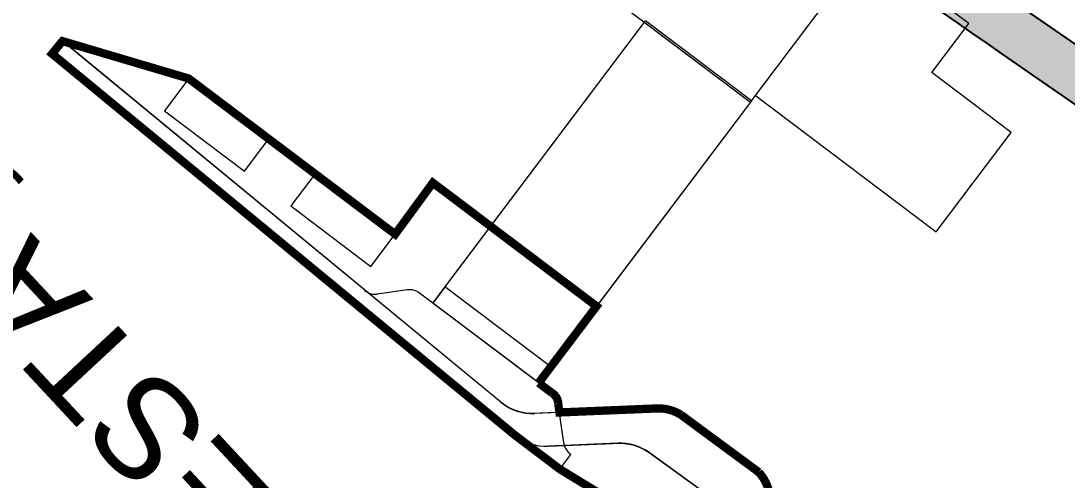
# Model space of a CAD drawing. Header units: metres. Extents: x 286532 to 329498, y 7396783 to 7466136.
# Drawn here: x 321298.6 to 321361.7, y 7403086.4 to 7403114.1 of the extents above; entities that cross this region are included whole.
import ezdxf

# ---------------------------------------------------------------- set-up
doc = ezdxf.new("R2010")
doc.units = ezdxf.units.M
doc.header["$LTSCALE"] = 10
doc.layers.get('0').update_dxf_attribs({"color": 255})
for name, color, linetype, lineweight in [('_  ARQ-AUX-001', 1, 'Continuous', 5), ('_AUX-PLATAFORMA EXISTENTE', 252, 'Continuous', 25), ('_TEXTO DESAP ESTAÇÕES', 50, 'Continuous', 0), ('ARQ-GEN', 1, 'Continuous', 5), ('ARQ-PIS-VIS', 1, 'Continuous', 5)]:
    doc.layers.add(name, color=color, linetype=linetype, lineweight=lineweight)
doc.layers.add('TEXTO', color=3, linetype='Continuous')
doc.styles.add('ARIAL', font='arial.ttf')

# ---------------------------------------------------------------- blocks, each defined once
blk = doc.blocks.new('ESTAÇÃO VILA CLARICE1 - ESTAÇÃO VILA CLARICE-2308461-IMPLANTAÇÃO VILA CLARICE')
at = {"layer": 'ARQ-GEN', "lineweight": 20}
for p, q in [((318.4371382292064, 500.6752179038962), (304.8969003839888, 498.9777248675108)), ((304.8969003839888, 498.9777248675108), (305.8298467109557, 491.5359770115969)), ((305.8298467109557, 491.5359770115969), (311.7832449956868, 492.2823340731704)), ((311.7832449956868, 492.2823340731704), (312.2430884074026, 488.6143430813193)), ((312.2430884074026, 488.6143430813193), (319.8299279678895, 489.5654790561315)), ((321.4230614963475, 476.857676177342), (301.2414527420472, 473.9980849164875)), ((301.2414527420472, 473.9980849164875), (302.2365954908115, 466.060220536846)), ((302.2365954908115, 466.060220536846), (322.4182042451123, 468.9198117977004))]:
    blk.add_line(p, q, dxfattribs=at)
blk = doc.blocks.new('estação_vila-clarice')
at = {"layer": '_AUX-PLATAFORMA EXISTENTE', "true_color": 0xa1a1a1}
h = blk.add_hatch(color=253, dxfattribs=at)
edge = h.paths.add_edge_path()
edge.add_arc((-337.7376336369198, -611.3182987207547), 701.4101742703558, 61.08047891714057, 61.80341794122034)
edge.add_arc((836.6687367792474, 1268.005655466579), 1516.947963212419, 234.9110509330616, 236.2399966365415, ccw=False)
edge.add_arc((963.4534298246726, 1310.952712160535), 1626.8935794366, 231.3460129177506, 232.12580583220262, ccw=False)
edge.add_arc((1689.856328085007, 1949.596163256094), 2584.842602776674, 226.8345085922357, 227.611385942715, ccw=False)
edge.add_arc((61.19676670420449, 222.4954836331308), 211.0463705909374, 215.8782103798924, 228.5694832359106, ccw=False)
edge.add_arc((20459.59774605482, 14976.65600613225), 25386.03426012247, 215.8115014855416, 215.8782103804673, ccw=False)
edge.add_arc((116.3874643881572, 298.4612752832472), 300.2692703749921, 215.5294376067457, 215.8115014824808, ccw=False)
edge.add_line((-127.9767890905496, 123.9684492032975), (-130.4182402573642, 122.2250857297331))
edge.add_arc((116.3874643885065, 298.4612752934918), 303.2692703816858, 215.5294376083099, 215.811501484142)
edge.add_arc((20459.59774533944, 14976.65600596555), 25389.03425944479, 215.811501486181, 215.8782103811073)
edge.add_arc((61.19676670851186, 222.4954836331308), 214.0463705942376, 215.8782103791235, 228.5572845334976)
edge.add_arc((1689.856328002294, 1949.596163269132), 2587.842602730096, 226.8355110617563, 227.6135510543865)
edge.add_arc((963.4534298434155, 1310.952712145634), 1629.893579436599, 231.3425741180338, 232.1283695256588)
edge.add_arc((836.6687367483974, 1268.005655460991), 1519.94796318986, 234.908301611099, 236.2454999710641)
edge.add_arc((-337.7376336419838, -611.3182987170294), 698.410174270343, 61.08047891663642, 61.81535738849749, ccw=False)
edge.add_line((0, 0), (1.450741896405816, 2.625899454578757))
at = {"layer": '_  ARQ-AUX-001'}
for p, q in [((-45.02034235798055, 16.36232508439571), (-23.30342473473866, 45.15008159540594)), ((-44.96692730521318, 16.43313161190599), (-23.2754809979233, 45.1871235659346)), ((-53.32311014039442, 22.62576988898218), (-45.02034235798055, 16.36232508439571)), ((-63.39818760060007, 5.284649925306439), (-51.35347413452109, 21.25101699866354)), ((-51.40688918693922, 21.18021046929061), (-45.02034235704923, 16.36232508346438)), ((-44.96692730521318, 16.43313161190599), (-51.35347413452109, 21.25101699866354)), ((-60.06426657293923, -1.734671437181532), (-86.48615571163828, 20.04986481647938)), ((-59.25016416009748, -3.701952870003879), (-87.12230367952725, 19.27829773444682)), ((-78.88954648602521, 17.78333396650851), (-80.35297917207936, 15.84342036675662)), ((-74.05972044618102, 14.13980814348906), (-78.88954648602521, 17.78333396650851)), ((-44.96692730521318, 16.43313161190599), (-57.01164077123394, 0.4667645385488868)), ((-80.35297917207936, 15.84342036675662), (-75.52315313223517, 12.19989454373717)), ((-75.52315313223517, 12.19989454373717), (-74.05972044618102, 14.13980814348906)), ((-71.27309651684482, 12.0376338288188), (-72.73652920289896, 10.09772022906691)), ((-66.44327047700062, 8.39410800486803), (-71.27309651684482, 12.0376338288188)), ((-72.73652920289896, 10.09772022906691), (-67.90670316305477, 6.454194406047463)), ((-67.90670316305477, 6.454194406047463), (-66.44327047700062, 8.39410800486803)), ((-63.39818760060007, 5.284649925306439), (-64.1801468480262, 4.248091570101678)), ((-57.0650558238849, 0.3959580110386014), (-63.45160265243612, 5.213843396864831)), ((-65.71252991491929, 5.037203487940133), (-67.52786712849047, 4.783049646764994)), ((-64.1801468487829, 4.248091568239033), (-64.97164284862811, 4.845180591568351)), ((-57.79360001871828, -0.5697938166558743), (-64.1801468480262, 4.248091570101678)), ((-57.79360001871828, -0.5697938166558743), (-57.01164077123394, 0.4667645385488868)), ((-57.0021040183492, -1.166882841847837), (-57.79360001831083, -0.5697938166558743)), ((-56.54073224478634, -2.349866121076047), (-56.61399844096741, -1.826549802906811)), ((-50.79723069560714, -2.110685332678258), (-58.02874678827357, -2.417277600616217)), ((-45.04308450018289, -5.475133917294443), (-48.91213681962108, -2.677072604186833)), ((-53.01840876112692, -4.206652577966452), (-57.21464437549002, -4.384559033438563)), ((-46.33794242457952, -8.24100695271045), (-51.13331488519907, -4.773039849475026))]:
    blk.add_line(p, q, dxfattribs=at)
for points in [[(-44.11002934188582, -6.577185733243823), (-44.29097974696197, -6.260878968052566), (-44.50894582946785, -5.968845057301223), (-44.76071154722013, -5.705392894335091), (-45.0311466420535, -5.483199022710323), (-45.04256215342321, -5.474409660324454), (-49.06354558770545, -2.575511899776757), (-49.38260396779515, -2.399458587169647), (-49.72065411624499, -2.263388330116868), (-50.07270817854442, -2.169308809563518), (-50.43357167416252, -2.118608152493834), (-50.79792013973929, -2.11203443352133), (-58.21224993863143, -2.423470683395863), (-58.57680878811516, -2.394520151428878), (-58.93513636873104, -2.321426827460527), (-59.2819078809116, -2.205276890657842), (-59.61197024886496, -2.047796343453228), (-59.92041869857349, -1.851325374096632), (-60.06509088841267, -1.739359346218407), (-86.49482697830535, 20.03565605450422), (-87.1306969190482, 19.26385982707143), (-59.06581088271923, -3.845402768813074), (-58.79715910484083, -4.014784339815378), (-58.46709673688747, -4.172264886088669), (-58.12032522377558, -4.288414822891355), (-57.7619976431597, -4.361508145928383), (-57.39743879274465, -4.39045867882669), (-57.21451415796764, -4.388220091350377), (-52.83606877480634, -4.206551408395171), (-52.47279216651805, -4.235241562128067), (-52.1156741308514, -4.307765532284975), (-51.76998386275955, -4.423053248785436), (-51.44082194776274, -4.579403663985431), (-51.13304509711452, -4.774509862996638), (-46.191987775499, -8.351957176811993)], [(-44.11094906408107, -6.578245897777379), (-44.29178549617063, -6.26187395863235), (-44.50964634958655, -5.969761537387967), (-44.76131713279756, -5.706218683160841), (-45.03167215705616, -5.483927392400801), (-45.04308450018289, -5.475133918225765), (-49.06302324094577, -2.574787640944123), (-49.38201817078516, -2.398619387298822), (-49.72001927375095, -2.262427343986928), (-50.07203941728221, -2.168220989406109), (-50.43288462236524, -2.117390320636332), (-50.79723069601459, -2.110685333609581), (-58.21167221909855, -2.419450282119215), (-58.57622061611619, -2.390368406660855), (-58.93452183861518, -2.317145987413824), (-59.28125148033723, -2.200871121138334), (-59.61125708866166, -2.043271667324007), (-59.9196347334655, -1.84668958093971), (-60.06426657398697, -1.734671437181532), (-86.48615571140544, 20.04986481834203), (-87.12230367946904, 19.27829773537815), (-87.12230367946904, 19.27829773537815)]]:
    blk.add_lwpolyline(points, dxfattribs=at)
for centre, radius, start, end in [((-65.57387852139072, 4.046862239018083), 0.9999999999999749, 52.96981567057782, 97.96981568646136), ((-67.66651852143696, 5.773390896618366), 1.000000000000149, 247.244901094608, 266.10106696576), ((-67.66651852143696, 5.773390896618366), 1.000000000000088, 266.5659748804547, 277.9698156864614), ((-57.60433969215956, -1.96520119626075), 0.999999999999847, 7.969815709581246, 52.96981567057782), ((-58.15582266927231, 0.5800298107787967), 3.00000000000004, 230.4948208279921, 272.4276969077015), ((-50.6701548146084, -5.107992744073272), 3.000000000000119, 54.12590900784728, 92.42769690770145), ((-57.34172025648877, -1.38725162204355), 3.00000000000015, 230.4948208279921, 272.4276969077015), ((-57.34172025648877, -1.38725162204355), 3.000000000000411, 230.4948208279921, 272.4276969077015), ((-52.89133288018638, -7.203959990292788), 3.000000000000003, 54.12590900784728, 92.42769690770145), ((-46.8011024951702, -7.906054058112204), 3.000000000000144, 15.82412106256918, 54.12590900784728)]:
    blk.add_arc(centre, radius, start, end, dxfattribs=at)
at = {"layer": '_AUX-PLATAFORMA EXISTENTE', "color": 1}
blk.add_lwpolyline([(1.450741896405816, 2.625899454578757, 0.003154427027888069), (-6.322595521749463, 6.856680618599057, -0.005798684518268564), (-35.34491737443022, 26.74689514935017, -0.003402501590409307), (-52.72985699196579, 40.45901032350957, -0.00338977989596244), (-78.4550003092154, 64.2616234458983, -0.05543279782681901), (-109.8066320450744, 98.80874968040735, -0.0002910724724253117), (-127.1148131423979, 122.7675771350041, -0.001230736454531537), (-127.9767890905496, 123.9684492032975), (-130.4182402573642, 122.2250857297331, 0.00123073645495497), (-129.5476522792596, 121.0122157093138, 0.0002910724724278087), (-112.2374257839983, 97.0505569158122, 0.05537940755197206), (-80.47429904597811, 62.04250643216074, 0.003394852937730697), (-54.68009584827814, 38.17731791827828, 0.003428692713260076), (-37.12913795479108, 24.33404085785151, 0.005834694743522285), (-7.8683632495231, 4.281438104808331, -0.003206523223533759), (0, 0)], format="xyb", close=True, dxfattribs=at)
at = {"layer": 'ARQ-PIS-VIS'}
for p, q in [((-64.18014684785157, 4.248091568239033), (-51.4068891875213, 21.18021047022194)), ((-45.02034235798055, 16.36232508439571), (-57.79360001831083, -0.5697938175871968)), ((-65.71252991480287, 5.037203488871455), (-67.52786712779198, 4.783049646764994)), ((-57.0021040175925, -1.166882841847837), (-64.97164284851169, 4.845180592499673)), ((-56.28353971557226, -4.186907676048577), (-56.61399868299486, -1.826551103033125)), ((-56.28353988949675, -4.186906434595585), (-56.61399844096741, -1.826549802906811)), ((-56.52328214712907, -5.76761816535145), (-55.85189269494731, -4.877629839815199))]:
    blk.add_line(p, q, dxfattribs=at)
for centre, radius, start, end in [((-65.57387852179818, 4.046862239018083), 0.9999999999999148, 52.96981567590269, 97.9698156897642), ((-67.66651852079667, 5.773390896618366), 1.00000000000015, 230.4948208279921, 266.1010669690874), ((-57.60433969087899, -1.965201195329428), 0.9999999999998472, 7.969815709581246, 52.96981567590269), ((0.3681350850965828, 72.36993030831218), 96.65458958070006, 232.0138934244216, 232.65383720229), ((0.3681217693956569, 72.36993904877454), 96.65458958070006, 232.0139035491866, 232.653847258311), ((-55.29319863958517, -4.048255041241646), 0.9999999999995004, 187.9698157095812, 197.1987659110722), ((-55.29319863958517, -4.048255041241646), 0.9999999999994368, 197.1987659110722, 212.0021321153287), ((-55.2931984901079, -4.048256108537316), 0.9999999999994368, 197.198776021088, 212.0021422428251), ((0.3681217693956569, 72.36993904877454), 96.65458958070006, 232.6565695131555, 233.9419014253777), ((-55.2931984901079, -4.048256108537316), 0.9999999999995464, 212.0021422428251, 236.0344586961735)]:
    blk.add_arc(centre, radius, start, end, dxfattribs=at)
at = {"layer": 'ARQ-GEN', "lineweight": 20, "rotation": 135.8241210623515}
blk.add_blockref('ESTAÇÃO VILA CLARICE1 - ESTAÇÃO VILA CLARICE-2308461-IMPLANTAÇÃO VILA CLARICE', (532.567327368015, 153.9406438823789), dxfattribs=at)

msp = doc.modelspace()

# ---------------------------------------------------------------- linework, layer by layer
at = {"layer": '_TEXTO DESAP ESTAÇÕES', "color": 240, "const_width": 0.5, "flags": 128}
msp.add_lwpolyline([(321344.5179379412, 7403078.838247512), (321331.0817767017, 7403087.040170781), (321328.3548946887, 7403089.105836077), (321317.1271858416, 7403098.359336519), (321310.6747052242, 7403103.682943957), (321300.4818149324, 7403112.080694963), (321301.1084193747, 7403112.844938286), (321301.1084193747, 7403112.844938286), (321308.7155123629, 7403110.591122912), (321321.1617883694, 7403101.201896949), (321323.4338053812, 7403104.305149149), (321333.2999572176, 7403096.862318152), (321329.8114588203, 7403092.237995137)], dxfattribs=at)
msp.add_lwpolyline([(321329.8114588329, 7403092.237995128), (321330.6029548299, 7403091.640906104, -0.258270327467838), (321330.9910601658, 7403090.981237844), (321331.0643262761, 7403090.457922813), (321336.9349040342, 7403090.699796203, -0.1505132427591754), (321338.381984071, 7403090.320303703), (321343.0826404892, 7403086.853041787, -0.1214939713219953), (321343.690266195, 7403085.719790815)], format="xyb", dxfattribs=at)

# ---------------------------------------------------------------- block references
msp.add_blockref('estação_vila-clarice', (321387.6050588488, 7403092.807788947))

# ---------------------------------------------------------------- texts
at = {"layer": 'TEXTO', "style": 'ARIAL'}
msp.add_text('ESTAÇÃO VILA CLARICE', height=5.999999999999999, rotation=132.9143153229746, dxfattribs=at).set_placement((321314.0898190206, 7403085.333995345))

doc.saveas('drawing.dxf')
